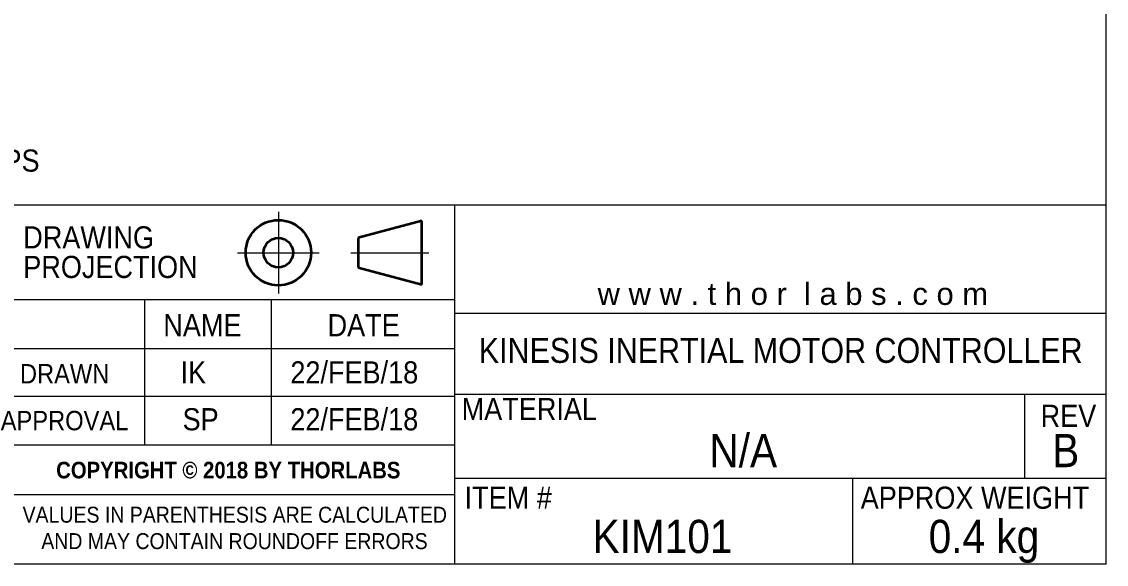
# Model space of a CAD drawing. Header units: millimetres. Extents: x 2 to 278, y 1 to 215.
# Drawn here: x 174.4 to 278, y 0.9 to 52.7 of the extents above; entities that cross this region are included whole.
import ezdxf

# ---------------------------------------------------------------- set-up
doc = ezdxf.new("R2010")
doc.units = ezdxf.units.MM
doc.header["$PDSIZE"] = -1
doc.linetypes.add('CENTERX2', pattern=[20.32, 12.7, -2.54, 2.54, -2.54])
doc.styles.add('SLDTEXTSTYLE0', font='GOTHIC.TTF', dxfattribs={"width": 0.913})
doc.styles.add('SLDTEXTSTYLE1', font='ARIAL.TTF')
doc.styles.add('SLDTEXTSTYLE2', font='GOTHICB.TTF', dxfattribs={"width": 0.913})

# ---------------------------------------------------------------- blocks, each defined once
blk = doc.blocks.new('Third Angle Projection Block')
at = {"color": 7, "linetype": 'CENTERX2', "lineweight": 18}
for p, q in [((101.48, 23.81), (101.48, 14.07)), ((96.6, 18.94), (106.35, 18.94)), ((110.14, 18.94), (119.45, 18.94))]:
    blk.add_line(p, q, dxfattribs=at)
at = {"color": 7, "linetype": 'Continuous', "lineweight": 35}
for p, q in [((118.62, 22.75), (111, 20.71)), ((118.62, 15.13), (118.62, 22.75)), ((111, 20.71), (111, 17.17)), ((111, 17.17), (118.62, 15.13))]:
    blk.add_line(p, q, dxfattribs=at)
for radius in [3.9, 1.77]:
    blk.add_circle((101.48, 18.94), radius, dxfattribs=at)
at = {"color": 7, "linetype": 'Continuous', "lineweight": 0}
blk.add_point((101.48, 18.94), dxfattribs=at)

msp = doc.modelspace()

# ---------------------------------------------------------------- linework, layer by layer
at = {"color": 7, "linetype": 'Continuous', "lineweight": 18}
for p, q in [((277.989, 0.903), (277.989, 214.645)), ((277.989, 35.239), (277.989, 50.033)), ((171.633, 35.239), (215.743, 35.239)), ((215.743, 35.239), (215.743, 0.903)), ((215.743, 35.239), (277.989, 35.239)), ((215.743, 26.166), (171.633, 26.166)), ((186.134, 26.166), (186.134, 12.296)), ((198.215, 26.166), (198.215, 12.296)), ((215.743, 24.893), (277.989, 24.893)), ((215.743, 21.487), (171.633, 21.487)), ((215.743, 16.922), (171.633, 16.922)), ((215.743, 17.16), (277.989, 17.16)), ((270.168, 17.16), (270.168, 9.141)), ((215.743, 12.296), (171.633, 12.296)), ((215.743, 9.141), (277.989, 9.141)), ((253.749, 9.141), (253.749, 0.903)), ((171.633, 7.563), (215.743, 7.563)), ((277.989, 0.903), (1.579, 0.903))]:
    msp.add_line(p, q, dxfattribs=at)

# ---------------------------------------------------------------- block references
at = {"color": 7, "linetype": 'Continuous', "xscale": 0.8, "yscale": 0.8, "zscale": 0.8}
msp.add_blockref('Third Angle Projection Block', (117.726, 15.516), dxfattribs=at)

# ---------------------------------------------------------------- texts
at = {"color": 7, "linetype": 'Continuous', "lineweight": 0}
for s, insert, char_height, attachment_point, style in [('QUICK RELEASE CLAMPS', (143.938, 40.523), 2.11667, 1, 'SLDTEXTSTYLE0'), ('DRAWING', (174.548, 33.187), 2.1167, 1, 'SLDTEXTSTYLE0'), ('PROJECTION', (174.548, 30.365), 2.1167, 1, 'SLDTEXTSTYLE0'), ('w w w . t h o r  l a b s . c o m', (229.403, 27.796), 2.11667, 1, 'SLDTEXTSTYLE1'), ('NAME', (187.927, 24.797), 2.1167, 1, 'SLDTEXTSTYLE0'), ('DATE', (203.615, 24.797), 2.1167, 1, 'SLDTEXTSTYLE0'), ('KINESIS INERTIAL MOTOR CONTROLLER', (246.888, 22.524), 2.38125, 2, 'SLDTEXTSTYLE0'), ('DRAWN', (174.231, 20.033), 1.8521, 1, 'SLDTEXTSTYLE0'), ('IK', (189.574, 20.293), 2.1167, 1, 'SLDTEXTSTYLE0'), ('22/FEB/18', (200.06, 20.293), 2.1167, 1, 'SLDTEXTSTYLE0'), ('MATERIAL', (216.42, 16.8), 2.1167, 1, 'SLDTEXTSTYLE0'), ('APPROVAL', (172.396, 15.557), 1.8521, 1, 'SLDTEXTSTYLE0'), ('SP', (189.763, 15.817), 2.1167, 1, 'SLDTEXTSTYLE0'), ('22/FEB/18', (200.06, 15.817), 2.1167, 1, 'SLDTEXTSTYLE0'), ('REV', (271.716, 16.142), 2.1167, 1, 'SLDTEXTSTYLE0'), ('N/A', (243.311, 13.356), 3.175, 2, 'SLDTEXTSTYLE0'), ('B', (274.117, 13.356), 3.175, 2, 'SLDTEXTSTYLE0'), ('COPYRIGHT © 2018 BY THORLABS ', (177.693, 10.696), 1.5875, 1, 'SLDTEXTSTYLE2'), ('ITEM #', (216.7, 8.325), 2.1167, 1, 'SLDTEXTSTYLE0'), ('APPROX WEIGHT', (254.532, 8.325), 2.11667, 1, 'SLDTEXTSTYLE0'), ('VALUES IN PARENTHESIS ARE CALCULATED', (194.75, 6.403), 1.524, 2, 'SLDTEXTSTYLE0'), ('KIM101', (235.602, 5.155), 3.175, 2, 'SLDTEXTSTYLE0'), ('0.4 kg', (266.304, 5.155), 3.175, 2, 'SLDTEXTSTYLE0'), ('AND MAY CONTAIN ROUNDOFF ERRORS', (194.721, 3.879), 1.524, 2, 'SLDTEXTSTYLE0')]:
    msp.add_mtext(s, dxfattribs=dict(at, insert=insert, char_height=char_height, attachment_point=attachment_point, style=style))

doc.saveas('drawing.dxf')
